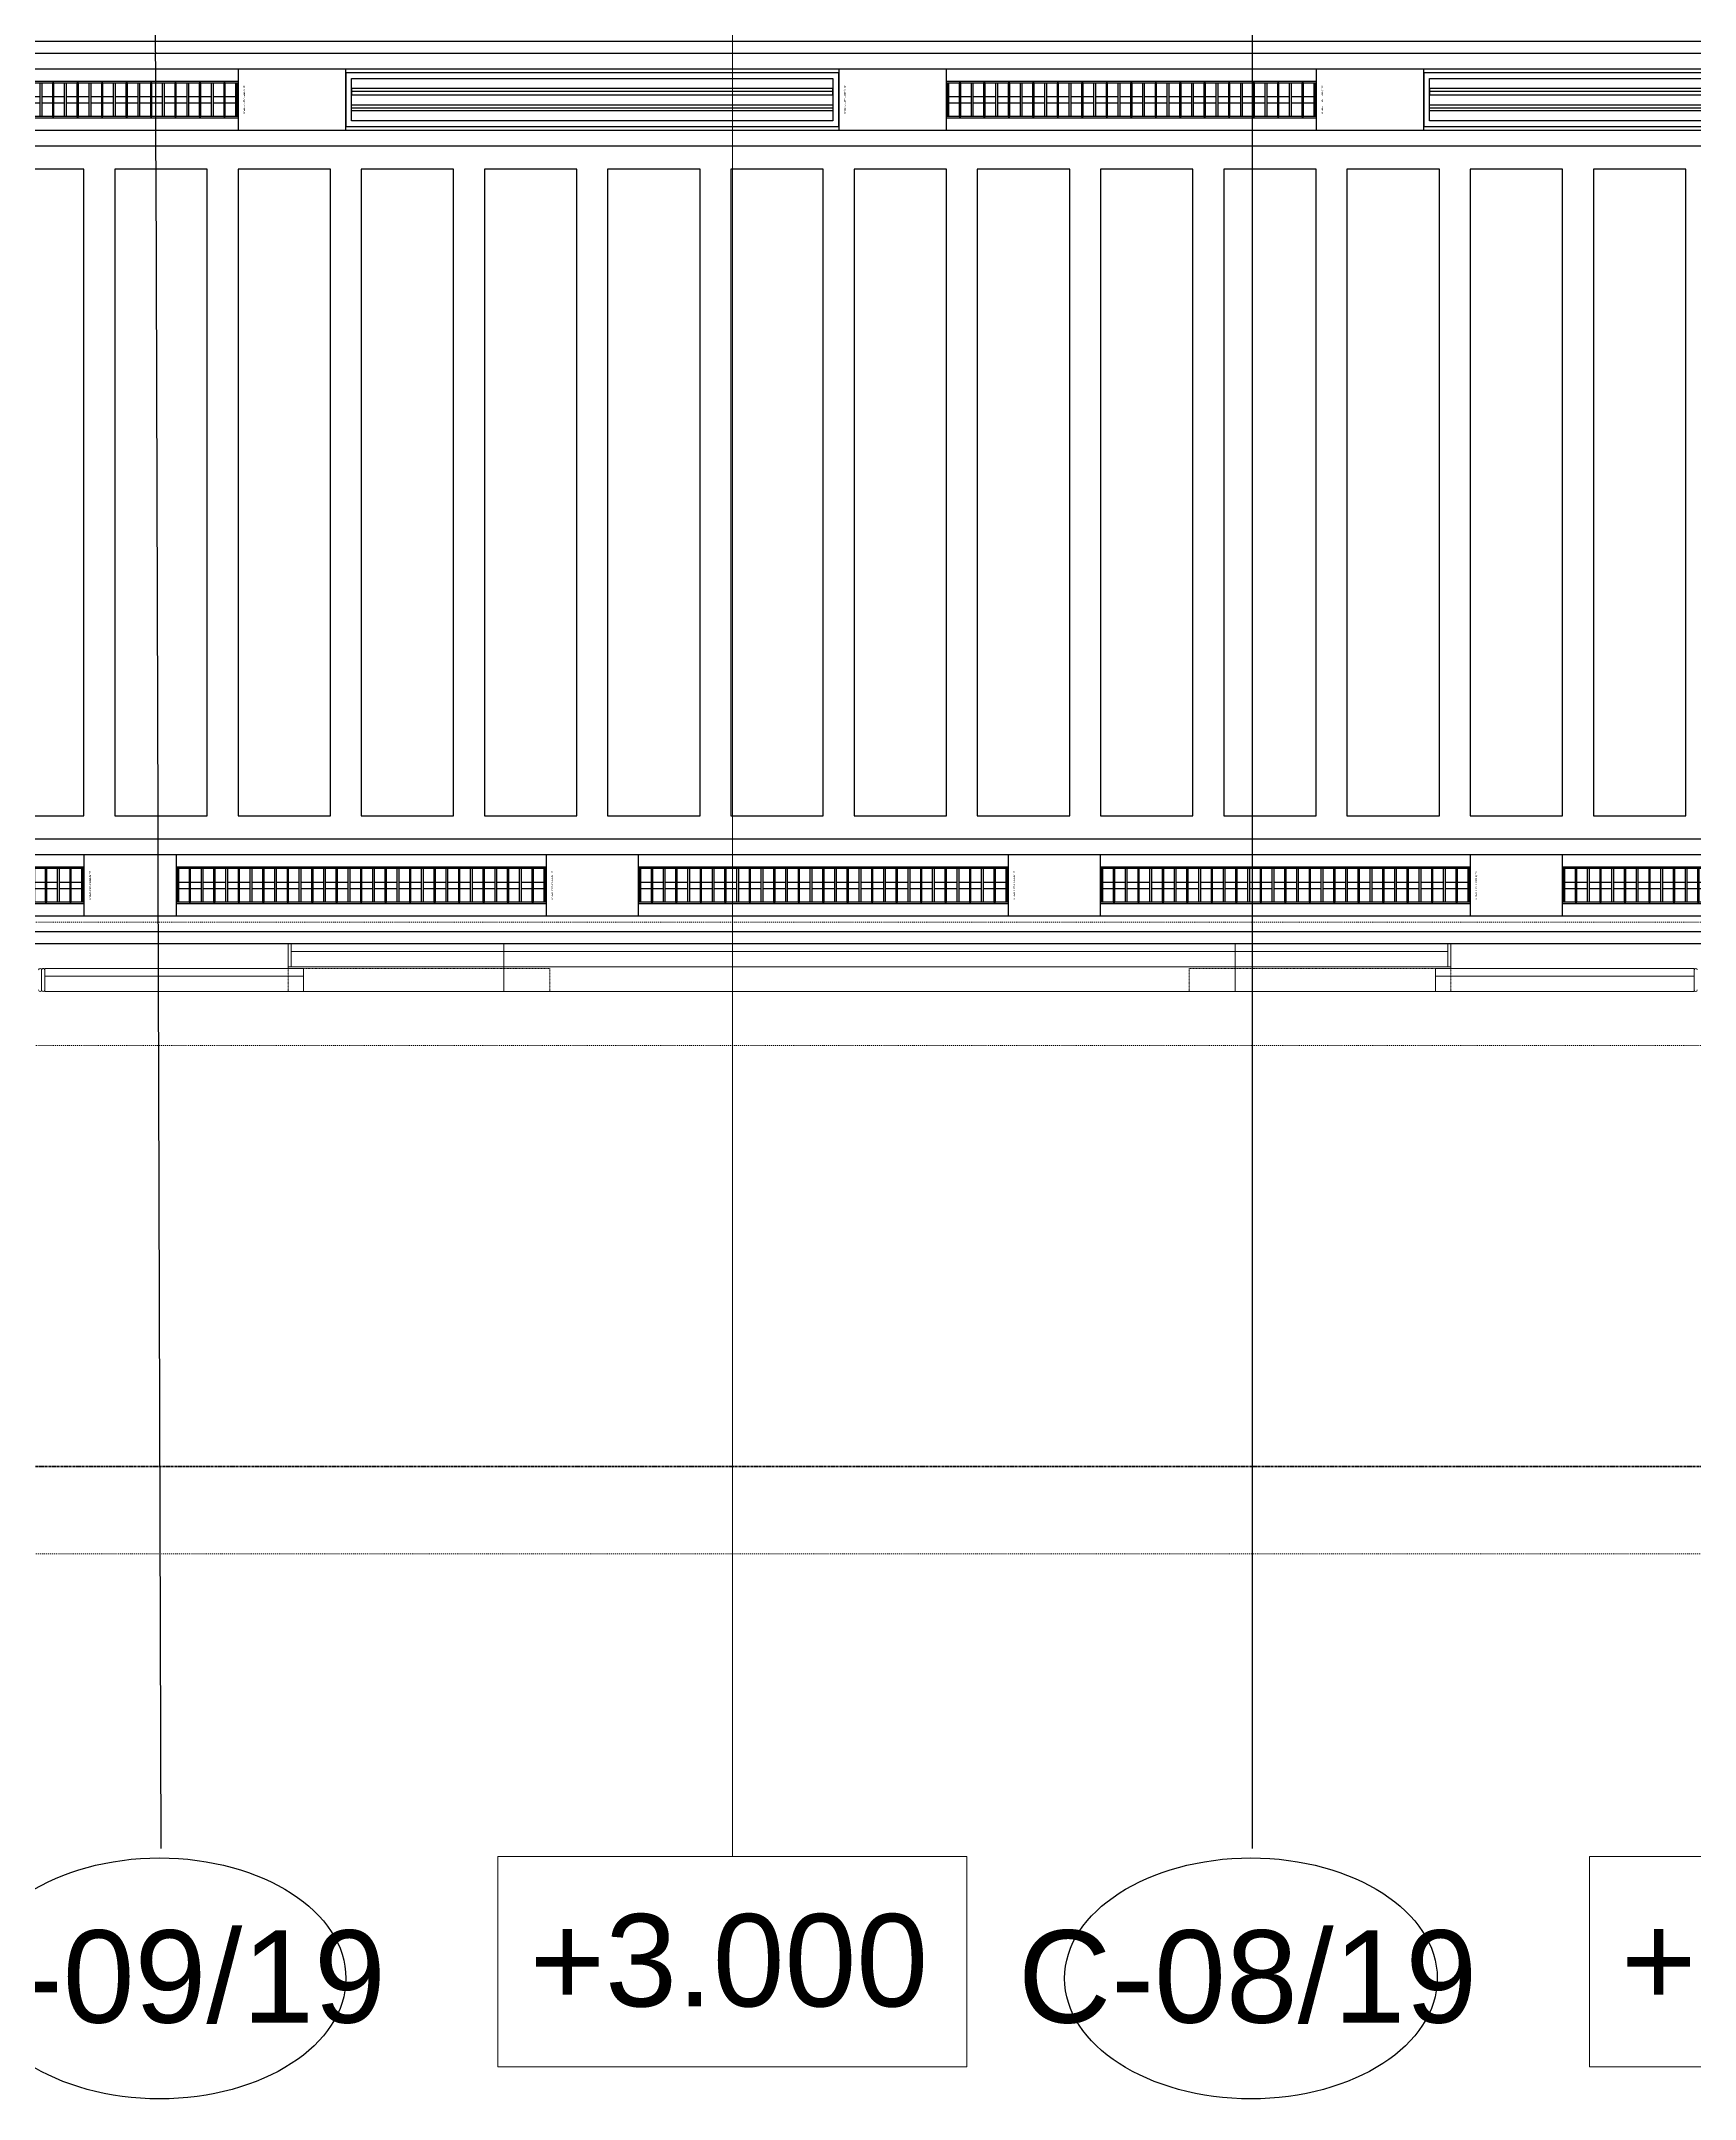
# Model space of a CAD drawing. Header units: millimetres. Extents: x -795739 to -715748, y -34378 to 22353.
# Drawn here: x -744371 to -739003, y -3650 to 3029 of the extents above; entities that cross this region are included whole.
import ezdxf
from ezdxf.enums import TextEntityAlignment as Align
from ezdxf.xclip import XClip

# ---------------------------------------------------------------- set-up
doc = ezdxf.new("R2010")
doc.units = ezdxf.units.MM
doc.header["$XCLIPFRAME"] = 0
for name, pattern in [('DASH', [6.35, 3.175, -3.175]), ('DPA_Grid _ Level 100', [10, 5.5, -1.6, 1.3, -1.6]), ('DPA_Hidden 500', [1.4, 0.8, -0.6])]:
    doc.linetypes.add(name, pattern=pattern)
for name, color, linetype in [('000 - WIPEOUT', 250, 'Continuous'), ('001 - ASCESSORIES', 251, 'Continuous'), ('008 - LIGHTING', 1, 'Continuous'), ('A04_TUBE SERIES', 2, 'Continuous'), ('A11_ALU.SOLID SHEET', 2, 'Continuous')]:
    doc.layers.add(name, color=color, linetype=linetype)
for name, color, linetype, lineweight in [('A-ANNO-NOTE', 3, 'Continuous', 25), ('A-GENM', 1, 'Continuous', 9), ('A-GENM-HDLN', 2, 'DPA_Hidden 500', 9), ('G-ANNO-SECL', 3, 'Continuous', 9), ('G-ANNO-TEXT', 3, 'Continuous', 9), ('Q-SPCQ', 2, 'Continuous', 9), ('Q-SPCQ-HDLN', 2, 'DASH', 9)]:
    doc.layers.add(name, color=color, linetype=linetype, lineweight=lineweight)
doc.styles.add('Arial_2', font='arial.ttf', dxfattribs={"height": 300})

# ---------------------------------------------------------------- blocks, each defined once
blk = doc.blocks.new('DPA_Speciality_PlatformScreenDoor - Length_135300-12767973-4282-01 ENLARGED LOWER PLATFORM LEVEL - REFLECTED CEILING PLAN - SHEET 3')
at = {"layer": 'A-GENM'}
for p, q in [((22462.5, -250), (22264.7, -250)), ((22264.7, -250), (22462.5, -250)), ((22357.5, -250), (22267.5, -250)), ((22267.5, -250), (22357.5, -250)), ((22367.5, -250), (22457.5, -250)), ((22457.5, -250), (22367.5, -250)), ((26837.5, -250), (27035.3, -250)), ((27035.3, -250), (26837.5, -250)), ((26932.5, -250), (26842.5, -250)), ((26842.5, -250), (26932.5, -250)), ((26942.5, -250), (27032.5, -250)), ((27032.5, -250), (26942.5, -250)), ((23015.3, -330), (23139.1, -330)), ((23025.9, -330), (23079, -330)), ((23075.4, -330), (23128.5, -330)), ((24615.3, -330), (24739.1, -330)), ((24625.9, -330), (24679, -330)), ((24675.4, -330), (24728.5, -330))]:
    blk.add_line(p, q, dxfattribs=at)
at = {"layer": 'A-GENM-HDLN'}
for p, q in [((22762.5, -175), (22762.5, -250)), ((22762.5, -175), (23612.5, -175)), ((23612.5, -250), (23612.5, -175)), ((25687.5, -250), (25687.5, -175)), ((26537.5, -175), (25687.5, -175)), ((26537.5, -175), (26537.5, -250)), ((22762.5, -250), (23612.5, -250)), ((26537.5, -250), (25687.5, -250))]:
    blk.add_line(p, q, dxfattribs=at)
at = {"layer": 'Q-SPCQ', "linetype": 'DASH', "lineweight": 9}
blk.add_line((3946, 1650), (73451.3, 1650), dxfattribs=at)
at = {"layer": 'Q-SPCQ'}
for p, q in [((22812.5, -175), (21972.5, -175)), ((21972.5, -175), (22812.5, -175)), ((21972.5, -175), (21972.5, -225)), ((21972.5, -175), (21972.5, -225)), ((21972.5, -245), (21972.5, -180)), ((21972.5, -180), (21972.5, -245)), ((22002.5, -175), (22782.5, -175)), ((22782.5, -175), (22002.5, -175)), ((22782.5, -175), (22002.5, -175)), ((22002.5, -175), (22782.5, -175)), ((22762.5, -175), (23462.5, -175)), ((22812.5, -225), (22812.5, -175)), ((22812.5, -175), (22812.5, -225)), ((23462.5, -175), (23462.5, -330)), ((23462.5, -175), (25837.5, -175)), ((23462.5, -330), (23462.5, -175)), ((23462.5, -200), (23462.5, -175.9)), ((23462.5, -175.9), (23462.5, -200)), ((23462.5, -305), (23462.5, -200)), ((23462.5, -200), (23462.5, -305)), ((25837.5, -175), (25837.5, -330)), ((25837.5, -175), (26537.5, -175)), ((25837.5, -330), (25837.5, -175)), ((25837.5, -200), (25837.5, -175.9)), ((25837.5, -175.9), (25837.5, -200)), ((25837.5, -305), (25837.5, -200)), ((25837.5, -200), (25837.5, -305)), ((26487.5, -175), (27327.5, -175)), ((27327.5, -175), (26487.5, -175)), ((26487.5, -175), (26487.5, -225)), ((26487.5, -225), (26487.5, -175)), ((27297.5, -175), (26517.5, -175)), ((26517.5, -175), (27297.5, -175)), ((26517.5, -175), (27297.5, -175)), ((27297.5, -175), (26517.5, -175)), ((27327.5, -225), (27327.5, -175)), ((27327.5, -225), (27327.5, -175)), ((27327.5, -180), (27327.5, -245)), ((27327.5, -245), (27327.5, -180)), ((27337.5, -245), (27337.5, -180)), ((27337.5, -180), (27337.5, -245)), ((27337.5, -180), (27337.5, -245)), ((27337.5, -245), (27337.5, -180)), ((21972.5, -225), (22812.5, -225)), ((22812.5, -225), (21972.5, -225)), ((21972.5, -250), (21972.5, -225)), ((21972.5, -225), (21972.5, -250)), ((22812.5, -225), (21972.5, -225)), ((21972.5, -225), (21972.5, -250)), ((21972.5, -250), (21972.5, -225)), ((21972.5, -225), (22812.5, -225)), ((22812.5, -225), (21972.5, -225)), ((21972.5, -225), (22812.5, -225)), ((21972.5, -250), (22812.5, -250)), ((22812.5, -250), (21972.5, -250)), ((21972.5, -250), (22812.5, -250)), ((22812.5, -250), (21972.5, -250)), ((22782.5, -225), (22002.5, -225)), ((22002.5, -225), (22782.5, -225)), ((22002.5, -225), (22782.5, -225)), ((22782.5, -225), (22002.5, -225)), ((22762.5, -225), (22022.5, -225)), ((22022.5, -225), (22762.5, -225)), ((22762.5, -225), (22022.5, -225)), ((22022.5, -225), (22762.5, -225)), ((22762.5, -250), (22022.5, -250)), ((22022.5, -250), (22762.5, -250)), ((22762.5, -250), (22022.5, -250)), ((22022.5, -250), (22762.5, -250)), ((22762.5, -305), (22762.5, -250)), ((22762.5, -250), (22762.5, -330)), ((22772.5, -255), (22762.5, -255)), ((22762.5, -255), (22762.5, -330)), ((22762.5, -330), (22762.5, -255)), ((22762.5, -255), (22772.5, -255)), ((22772.5, -330), (22772.5, -255)), ((22772.5, -255), (22772.5, -330)), ((23462.5, -255), (22772.5, -255)), ((22772.5, -255), (23462.5, -255)), ((22772.5, -255), (22772.5, -305)), ((22772.5, -255), (22772.5, -305)), ((22812.5, -225), (22812.5, -250)), ((22812.5, -225), (22812.5, -250)), ((22812.5, -250), (22812.5, -225)), ((22812.5, -225), (22812.5, -250)), ((22822.5, -255), (23402.5, -255)), ((23402.5, -255), (22822.5, -255)), ((23412.5, -255), (22822.5, -255)), ((22822.5, -255), (23412.5, -255)), ((25837.5, -255), (23462.5, -255)), ((23462.5, -255), (25837.5, -255)), ((23462.5, -255), (23462.5, -305)), ((23462.5, -255), (23462.5, -305)), ((23462.5, -305), (23462.5, -255)), ((23462.5, -255), (23462.5, -305)), ((25787.5, -255), (23512.5, -255)), ((23512.5, -255), (25787.5, -255)), ((23522.5, -255), (25777.5, -255)), ((25777.5, -255), (23522.5, -255)), ((25837.5, -255), (26527.5, -255)), ((26527.5, -255), (25837.5, -255)), ((25837.5, -255), (25837.5, -305)), ((25837.5, -305), (25837.5, -255)), ((25837.5, -305), (25837.5, -255)), ((25837.5, -255), (25837.5, -305)), ((25887.5, -255), (26477.5, -255)), ((26477.5, -255), (25887.5, -255)), ((26477.5, -255), (25897.5, -255)), ((25897.5, -255), (26477.5, -255)), ((27327.5, -225), (26487.5, -225)), ((26487.5, -225), (27327.5, -225)), ((26487.5, -250), (26487.5, -225)), ((26487.5, -250), (26487.5, -225)), ((27327.5, -225), (26487.5, -225)), ((26487.5, -225), (26487.5, -250)), ((26487.5, -250), (26487.5, -225)), ((26487.5, -225), (27327.5, -225)), ((26487.5, -225), (27327.5, -225)), ((27327.5, -225), (26487.5, -225)), ((27327.5, -250), (26487.5, -250)), ((26487.5, -250), (27327.5, -250)), ((26487.5, -250), (27327.5, -250)), ((27327.5, -250), (26487.5, -250)), ((26517.5, -225), (27297.5, -225)), ((27297.5, -225), (26517.5, -225)), ((27297.5, -225), (26517.5, -225)), ((26517.5, -225), (27297.5, -225)), ((26527.5, -255), (26527.5, -330)), ((26537.5, -255), (26527.5, -255)), ((26527.5, -255), (26537.5, -255)), ((26527.5, -330), (26527.5, -255)), ((26527.5, -305), (26527.5, -255)), ((26527.5, -305), (26527.5, -255)), ((26537.5, -225), (27277.5, -225)), ((27277.5, -225), (26537.5, -225)), ((26537.5, -225), (27277.5, -225)), ((27277.5, -225), (26537.5, -225)), ((26537.5, -250), (27277.5, -250)), ((27277.5, -250), (26537.5, -250)), ((26537.5, -250), (27277.5, -250)), ((27277.5, -250), (26537.5, -250)), ((26537.5, -330), (26537.5, -250)), ((26537.5, -250), (26537.5, -305)), ((26537.5, -330), (26537.5, -255)), ((26537.5, -255), (26537.5, -330)), ((27327.5, -225), (27327.5, -250)), ((27327.5, -250), (27327.5, -225)), ((27327.5, -250), (27327.5, -225)), ((27327.5, -225), (27327.5, -250)), ((22762.5, -329.1), (22762.5, -305)), ((22762.5, -330), (23462.5, -330)), ((22762.5, -330), (22772.5, -330)), ((22772.5, -330), (22762.5, -330)), ((23462.5, -305), (22772.5, -305)), ((22772.5, -305), (23452.5, -305)), ((22772.5, -305), (22772.5, -330)), ((22772.5, -305), (22772.5, -330)), ((22772.5, -305), (23452.5, -305)), ((23452.5, -305), (22772.5, -305)), ((22772.5, -330), (22772.5, -305)), ((22772.5, -305), (22772.5, -330)), ((23462.5, -305), (22772.5, -305)), ((22772.5, -305), (23462.5, -305)), ((23452.5, -330), (22772.5, -330)), ((22772.5, -330), (23462.5, -330)), ((22772.5, -330), (23452.5, -330)), ((23452.5, -330), (22772.5, -330)), ((23402.5, -305), (22822.5, -305)), ((22822.5, -305), (23402.5, -305)), ((23402.5, -305), (22822.5, -305)), ((22822.5, -305), (23402.5, -305)), ((23412.5, -305), (22822.5, -305)), ((22822.5, -305), (23412.5, -305)), ((22822.5, -305), (23402.5, -305)), ((23402.5, -305), (22822.5, -305)), ((23402.5, -330), (22822.5, -330)), ((22822.5, -330), (23402.5, -330)), ((23402.5, -330), (22822.5, -330)), ((22822.5, -330), (23402.5, -330)), ((23452.5, -305), (23462.5, -305)), ((23462.5, -330), (23452.5, -330)), ((23462.5, -329.1), (23462.5, -305)), ((25837.5, -305), (23462.5, -305)), ((23462.5, -305), (23472.5, -305)), ((23462.5, -330), (23462.5, -305)), ((23462.5, -305), (23462.5, -330)), ((25837.5, -305), (23462.5, -305)), ((23462.5, -305), (25837.5, -305)), ((23462.5, -305), (23462.5, -329.1)), ((23462.5, -330), (23462.5, -305)), ((23462.5, -305), (23462.5, -330)), ((23462.5, -330), (25837.5, -330)), ((23472.5, -330), (23462.5, -330)), ((23462.5, -330), (25837.5, -330)), ((23472.5, -305), (25827.5, -305)), ((23472.5, -305), (25827.5, -305)), ((25827.5, -305), (23472.5, -305)), ((25827.5, -330), (23472.5, -330)), ((23472.5, -330), (25827.5, -330)), ((25827.5, -330), (23472.5, -330)), ((25787.5, -305), (23512.5, -305)), ((23512.5, -305), (25787.5, -305)), ((25777.5, -305), (23522.5, -305)), ((23522.5, -305), (25777.5, -305)), ((25777.5, -305), (23522.5, -305)), ((23522.5, -305), (25777.5, -305)), ((23522.5, -305), (25777.5, -305)), ((25777.5, -305), (23522.5, -305)), ((25777.5, -330), (23522.5, -330)), ((23522.5, -330), (25777.5, -330)), ((25777.5, -330), (23522.5, -330)), ((23522.5, -330), (25777.5, -330)), ((25827.5, -305), (25837.5, -305)), ((25837.5, -330), (25827.5, -330)), ((25837.5, -329.1), (25837.5, -305)), ((25837.5, -305), (25847.5, -305)), ((26527.5, -305), (25837.5, -305)), ((25837.5, -305), (25837.5, -330)), ((25837.5, -330), (25837.5, -305)), ((25837.5, -305), (26527.5, -305)), ((26527.5, -305), (25837.5, -305)), ((25837.5, -305), (25837.5, -329.1)), ((25837.5, -330), (25837.5, -305)), ((25837.5, -305), (25837.5, -330)), ((25837.5, -330), (26537.5, -330)), ((25837.5, -330), (26527.5, -330)), ((25847.5, -330), (25837.5, -330)), ((25847.5, -305), (26527.5, -305)), ((26527.5, -305), (25847.5, -305)), ((25847.5, -305), (26527.5, -305)), ((26527.5, -330), (25847.5, -330)), ((26527.5, -330), (25847.5, -330)), ((25847.5, -330), (26527.5, -330)), ((25887.5, -305), (26477.5, -305)), ((26477.5, -305), (25887.5, -305)), ((25897.5, -305), (26477.5, -305)), ((26477.5, -305), (25897.5, -305)), ((25897.5, -305), (26477.5, -305)), ((26477.5, -305), (25897.5, -305)), ((26477.5, -305), (25897.5, -305)), ((25897.5, -305), (26477.5, -305)), ((25897.5, -330), (26477.5, -330)), ((26477.5, -330), (25897.5, -330)), ((25897.5, -330), (26477.5, -330)), ((26477.5, -330), (25897.5, -330)), ((26527.5, -330), (26527.5, -305)), ((26527.5, -330), (26527.5, -305)), ((26527.5, -305), (26527.5, -330)), ((26527.5, -330), (26527.5, -305)), ((26527.5, -330), (26537.5, -330)), ((26537.5, -330), (26527.5, -330)), ((26537.5, -305), (26537.5, -329.1))]:
    blk.add_line(p, q, dxfattribs=at)
for centre, start, end in [((21967.5, -180), 0, 180), ((21967.5, -180), 0, 45), ((27332.5, -180), 0, 180), ((27332.5, -180), 135, 180), ((27332.5, -180), 60, 120), ((27332.5, -180), 360, 30), ((27342.5, -180), 0, 180), ((27342.5, -180), 150, 180), ((21967.5, -245), 180, 360), ((21967.5, -245), 330, 360), ((27332.5, -245), 180, 210), ((27332.5, -245), 180, 0), ((27332.5, -245), 240, 300), ((27332.5, -245), 330, 0), ((27342.5, -245), 180, 210), ((27342.5, -245), 180, 360)]:
    blk.add_arc(centre, 5, start, end, dxfattribs=at)
at = {"layer": 'Q-SPCQ-HDLN'}
for p, q in [((73451.3, 0), (3946, 0)), ((73451.3, -330), (3946, -330)), ((73451.3, -400), (3946, -400))]:
    blk.add_line(p, q, dxfattribs=at)
blk = doc.blocks.new('Ceiling Tags - Ceiling Tags-9510765-4282-01 ENLARGED LOWER PLATFORM LEVEL - REFLECTED CEILING PLAN - SHEET 3')
at = {"layer": 'A-ANNO-NOTE'}
blk.add_ellipse((0, 0), major_axis=(6.049, 0), ratio=0.646436, dxfattribs=at)
blk = doc.blocks.new('*U666')
at = {"color": 1}
blk.add_wipeout([(600, -60), (-600, -60), (-600, 60), (600, 60)], dxfattribs=at).dxf.layer = '000 - WIPEOUT'
at = {"layer": '001 - ASCESSORIES', "color": 0}
blk.add_lwpolyline([(600, -60), (-600, -60), (-600, 60), (600, 60)], close=True, dxfattribs=at)
at = {"layer": '001 - ASCESSORIES'}
for points in [[(-593.5, -55), (-598.5, -55), (-598.5, 55), (-593.5, 55)], [(595, -55), (-595, -55), (-595, 55), (595, 55)], [(-558.8, -55), (-553.8, -55), (-553.8, 55), (-558.8, 55)], [(-514, -55), (-519, -55), (-519, 55), (-514, 55)], [(-479.3, -55), (-474.3, -55), (-474.3, 55), (-479.3, 55)], [(-434.6, -55), (-439.6, -55), (-439.6, 55), (-434.6, 55)], [(-399.8, -55), (-394.8, -55), (-394.8, 55), (-399.8, 55)], [(-355.1, -55), (-360.1, -55), (-360.1, 55), (-355.1, 55)], [(-320.4, -55), (-315.4, -55), (-315.4, 55), (-320.4, 55)], [(-275.6, -55), (-280.6, -55), (-280.6, 55), (-275.6, 55)], [(-240.9, -55), (-235.9, -55), (-235.9, 55), (-240.9, 55)], [(-196.2, -55), (-201.2, -55), (-201.2, 55), (-196.2, 55)], [(-161.4, -55), (-156.4, -55), (-156.4, 55), (-161.4, 55)], [(-116.7, -55), (-121.7, -55), (-121.7, 55), (-116.7, 55)], [(-82, -55), (-77, -55), (-77, 55), (-82, 55)], [(-37.2, -55), (-42.2, -55), (-42.2, 55), (-37.2, 55)], [(-2.5, -55), (2.5, -55), (2.5, 55), (-2.5, 55)], [(42.2, -55), (37.2, -55), (37.2, 55), (42.2, 55)], [(77, -55), (82, -55), (82, 55), (77, 55)], [(121.7, -55), (116.7, -55), (116.7, 55), (121.7, 55)], [(156.4, -55), (161.4, -55), (161.4, 55), (156.4, 55)], [(201.2, -55), (196.2, -55), (196.2, 55), (201.2, 55)], [(235.9, -55), (240.9, -55), (240.9, 55), (235.9, 55)], [(280.6, -55), (275.6, -55), (275.6, 55), (280.6, 55)], [(315.4, -55), (320.4, -55), (320.4, 55), (315.4, 55)], [(360.1, -55), (355.1, -55), (355.1, 55), (360.1, 55)], [(394.8, -55), (399.8, -55), (399.8, 55), (394.8, 55)], [(439.6, -55), (434.6, -55), (434.6, 55), (439.6, 55)], [(474.3, -55), (479.3, -55), (479.3, 55), (474.3, 55)], [(519, -55), (514, -55), (514, 55), (519, 55)], [(553.8, -55), (558.8, -55), (558.8, 55), (553.8, 55)], [(598.5, -55), (593.5, -55), (593.5, 55), (598.5, 55)]]:
    blk.add_lwpolyline(points, close=True, dxfattribs=at)
for points in [[(-593.5, 10), (-558.8, 10)], [(-553.8, 10), (-519, 10)], [(-514, 10), (-479.3, 10)], [(-474.3, 10), (-439.6, 10)], [(-434.6, 10), (-399.8, 10)], [(-394.8, 10), (-360.1, 10)], [(-355.1, 10), (-320.4, 10)], [(-315.4, 10), (-280.6, 10)], [(-275.6, 10), (-240.9, 10)], [(-235.9, 10), (-201.2, 10)], [(-196.2, 10), (-161.4, 10)], [(-156.4, 10), (-121.7, 10)], [(-116.7, 10), (-82, 10)], [(-77, 10), (-42.2, 10)], [(-37.2, 10), (-2.5, 10)], [(2.5, 10), (37.2, 10)], [(42.2, 10), (77, 10)], [(82, 10), (116.7, 10)], [(121.7, 10), (156.4, 10)], [(161.4, 10), (196.2, 10)], [(201.2, 10), (235.9, 10)], [(240.9, 10), (275.6, 10)], [(280.6, 10), (315.4, 10)], [(320.4, 10), (355.1, 10)], [(360.1, 10), (394.8, 10)], [(399.8, 10), (434.6, 10)], [(439.6, 10), (474.3, 10)], [(479.3, 10), (514, 10)], [(519, 10), (553.8, 10)], [(558.8, 10), (593.5, 10)], [(-593.5, -10), (-558.8, -10)], [(-553.8, -10), (-519, -10)], [(-514, -10), (-479.3, -10)], [(-474.3, -10), (-439.6, -10)], [(-434.6, -10), (-399.8, -10)], [(-394.8, -10), (-360.1, -10)], [(-355.1, -10), (-320.4, -10)], [(-315.4, -10), (-280.6, -10)], [(-275.6, -10), (-240.9, -10)], [(-235.9, -10), (-201.2, -10)], [(-196.2, -10), (-161.4, -10)], [(-156.4, -10), (-121.7, -10)], [(-116.7, -10), (-82, -10)], [(-77, -10), (-42.2, -10)], [(-37.2, -10), (-2.5, -10)], [(2.5, -10), (37.2, -10)], [(42.2, -10), (77, -10)], [(82, -10), (116.7, -10)], [(121.7, -10), (156.4, -10)], [(161.4, -10), (196.2, -10)], [(201.2, -10), (235.9, -10)], [(240.9, -10), (275.6, -10)], [(280.6, -10), (315.4, -10)], [(320.4, -10), (355.1, -10)], [(360.1, -10), (394.8, -10)], [(399.8, -10), (434.6, -10)], [(439.6, -10), (474.3, -10)], [(479.3, -10), (514, -10)], [(519, -10), (553.8, -10)], [(558.8, -10), (593.5, -10)]]:
    blk.add_lwpolyline(points, dxfattribs=at)
blk = doc.blocks.new('*U925')
blk.add_attdef('EXTR.OVL-LENGTH_', (-25, -59.1), '', height=5)
blk.add_wipeout([(-25, 0), (25, 0), (25, 67400), (-25, 67400)]).dxf.layer = '000 - WIPEOUT'
at = {"layer": 'A04_TUBE SERIES', "color": 0}
blk.add_lwpolyline([(-25, 0), (25, 0), (25, 67400), (-25, 67400)], close=True, dxfattribs=at)
blk = doc.blocks.new('*U668')
at = {"layer": '001 - ASCESSORIES', "color": 0, "linetype": 'ByBlock'}
blk.add_lwpolyline([(800, 87.5), (-800, 87.5), (-800, -87.5), (800, -87.5)], close=True, dxfattribs=at)
at = {"layer": '001 - ASCESSORIES', "linetype": 'ByBlock'}
for points in [[(-781.5, 69), (781.5, 69), (781.5, -69), (-781.5, -69)], [(781.5, 36.3), (-781.5, 36.3), (-781.5, 16.3), (781.5, 16.3)], [(-781.5, -16.3), (781.5, -16.3), (781.5, -36.3), (-781.5, -36.3)]]:
    blk.add_lwpolyline(points, close=True, dxfattribs=at)
for points in [[(781.5, 26.3), (-781.5, 26.3)], [(-781.5, -26.3), (781.5, -26.3)]]:
    blk.add_lwpolyline(points, dxfattribs=at)
blk = doc.blocks.new('*U926')
blk.add_attdef('EXTR.OVL-LENGTH_', (-25, -59.1), '', height=5)
blk.add_wipeout([(-25, 0), (25, 0), (25, 67400), (-25, 67400)]).dxf.layer = '000 - WIPEOUT'
at = {"layer": 'A04_TUBE SERIES', "color": 0}
blk.add_lwpolyline([(-25, 0), (25, 0), (25, 67400), (-25, 67400)], close=True, dxfattribs=at)
blk = doc.blocks.new('*U919')
at = {"layer": 'A11_ALU.SOLID SHEET', "color": 0}
blk.add_lwpolyline([(350, -98.8), (350, 98.8), (0, 98.8), (0, -98.8)], close=True, dxfattribs=at)
at = {"layer": 'Defpoints', "color": 250}
blk.add_point((0, 0), dxfattribs=at)
blk.add_text('AL.SHEET-HAT-TYPE-R', height=6, rotation=270, dxfattribs=at).set_placement((15, 0), align=Align.BOTTOM_CENTER)
blk = doc.blocks.new('*U920')
at = {"layer": 'A11_ALU.SOLID SHEET', "color": 0}
blk.add_lwpolyline([(300, -98.8), (300, 98.8), (0, 98.8), (0, -98.8)], close=True, dxfattribs=at)
at = {"layer": 'Defpoints', "color": 250}
blk.add_point((0, 0), dxfattribs=at)
blk.add_text('AL.SHEET-HAT-TYPE-R', height=6, rotation=270, dxfattribs=at).set_placement((15, 0), align=Align.BOTTOM_CENTER)
blk = doc.blocks.new('*U927')
blk.add_attdef('EXTR.OVL-LENGTH_', (-25, -59.1), '', height=5)
blk.add_wipeout([(-25, 0), (25, 0), (25, 67400), (-25, 67400)]).dxf.layer = '000 - WIPEOUT'
at = {"layer": 'A04_TUBE SERIES', "color": 0}
blk.add_lwpolyline([(-25, 0), (25, 0), (25, 67400), (-25, 67400)], close=True, dxfattribs=at)
blk = doc.blocks.new('*U928')
blk.add_attdef('EXTR.OVL-LENGTH_', (-25, -59.1), '', height=5)
blk.add_wipeout([(-25, 0), (25, 0), (25, 67400), (-25, 67400)]).dxf.layer = '000 - WIPEOUT'
at = {"layer": 'A04_TUBE SERIES', "color": 0}
blk.add_lwpolyline([(-25, 0), (25, 0), (25, 67400), (-25, 67400)], close=True, dxfattribs=at)
blk = doc.blocks.new('*U929')
at = {"color": 3}
for points in [[(-1050, -6450), (1050, -6450), (1050, -6750), (-1050, -6750)], [(-1050, -6850), (1050, -6850), (1050, -7150), (-1050, -7150)], [(-1050, -7250), (1050, -7250), (1050, -7550), (-1050, -7550)], [(-1050, -7650), (1050, -7650), (1050, -7950), (-1050, -7950)], [(-1050, -8050), (1050, -8050), (1050, -8350), (-1050, -8350)], [(-1050, -8450), (1050, -8450), (1050, -8750), (-1050, -8750)], [(-1050, -8850), (1050, -8850), (1050, -9150), (-1050, -9150)], [(-1050, -9250), (1050, -9250), (1050, -9550), (-1050, -9550)], [(-1050, -9650), (1050, -9650), (1050, -9950), (-1050, -9950)], [(-1050, -10050), (1050, -10050), (1050, -10350), (-1050, -10350)], [(-1050, -10450), (1050, -10450), (1050, -10750), (-1050, -10750)], [(-1050, -10850), (1050, -10850), (1050, -11150), (-1050, -11150)], [(-1050, -11250), (1050, -11250), (1050, -11550), (-1050, -11550)], [(-1050, -11650), (1050, -11650), (1050, -11950), (-1050, -11950)]]:
    blk.add_wipeout(points, dxfattribs=at).dxf.layer = '000 - WIPEOUT'
at = {"layer": 'A11_ALU.SOLID SHEET', "color": 0, "linetype": 'ByBlock'}
for points in [[(-1050, -6750), (1050, -6750), (1050, -6450), (-1050, -6450)], [(-1050, -7150), (1050, -7150), (1050, -6850), (-1050, -6850)], [(-1050, -7550), (1050, -7550), (1050, -7250), (-1050, -7250)], [(-1050, -7950), (1050, -7950), (1050, -7650), (-1050, -7650)], [(-1050, -8350), (1050, -8350), (1050, -8050), (-1050, -8050)], [(-1050, -8750), (1050, -8750), (1050, -8450), (-1050, -8450)], [(-1050, -9150), (1050, -9150), (1050, -8850), (-1050, -8850)], [(-1050, -9550), (1050, -9550), (1050, -9250), (-1050, -9250)], [(-1050, -9950), (1050, -9950), (1050, -9650), (-1050, -9650)], [(-1050, -10350), (1050, -10350), (1050, -10050), (-1050, -10050)], [(-1050, -10750), (1050, -10750), (1050, -10450), (-1050, -10450)], [(-1050, -11150), (1050, -11150), (1050, -10850), (-1050, -10850)], [(-1050, -11550), (1050, -11550), (1050, -11250), (-1050, -11250)], [(-1050, -11950), (1050, -11950), (1050, -11650), (-1050, -11650)]]:
    blk.add_lwpolyline(points, close=True, dxfattribs=at)
blk = doc.blocks.new('*U1025')
blk.add_lwpolyline([(-107450, -550), (27650, -550), (27650, -3480), (-107450, -3480)], close=True)
at = {"layer": '008 - LIGHTING'}
for p in [(2100, -740), (2100, -740), (2100, -740), (5600, -740), (5600, -740), (5600, -740)]:
    blk.add_blockref('*U668', p, dxfattribs=at)
at = {"layer": 'A11_ALU.SOLID SHEET', "color": 1}
for name, p in [('*U919', (950, -740)), ('*U919', (2900, -740)), ('*U919', (4450, -740)), ('*U920', (450, -3290)), ('*U920', (1950, -3290)), ('*U920', (3450, -3290)), ('*U920', (4950, -3290))]:
    blk.add_blockref(name, p, dxfattribs=at)
at = {"layer": '008 - LIGHTING'}
for p in [(350, -740), (3850, -740), (-150, -3290), (1350, -3290), (2850, -3290), (4350, -3290), (5850, -3290)]:
    blk.add_blockref('*U666', p, dxfattribs=at)
at = {"layer": 'A04_TUBE SERIES', "linetype": 'ByBlock', "rotation": 270}
for name, p in [('*U926', (-39850, -615)), ('*U925', (-39850, -865)), ('*U928', (-39850, -3165)), ('*U927', (-39850, -3415))]:
    blk.add_blockref(name, p, dxfattribs=at)
at = {"layer": 'A11_ALU.SOLID SHEET', "linetype": 'ByBlock', "rotation": 90}
blk.add_blockref('*U929', (-6300, -2015), dxfattribs=at)
at = {"layer": '008 - LIGHTING'}
for p in [(350, -740), (3850, -740), (-150, -3290), (1350, -3290), (2850, -3290), (4350, -3290), (5850, -3290)]:
    blk.add_blockref('*U666', p, dxfattribs=at)
for p in [(350, -740), (3850, -740), (-150, -3290), (1350, -3290), (2850, -3290), (4350, -3290), (5850, -3290)]:
    blk.add_blockref('*U666', p, dxfattribs=at)
blk = doc.blocks.new('DPA_Speciality_PlatformScreenDoor - Length_135300-12767973-4180-01 LOWER PLATFORM LEVEL - REFLECTED CEILING PLAN')
at = {"layer": 'A-GENM'}
for p, q in [((22357.5, -250), (22267.5, -250)), ((22267.5, -250), (22357.5, -250)), ((22462.5, -250), (22272.4, -250)), ((22272.4, -250), (22462.5, -250)), ((22367.5, -250), (22457.5, -250)), ((22457.5, -250), (22367.5, -250)), ((26837.5, -250), (27027.6, -250)), ((27027.6, -250), (26837.5, -250)), ((26932.5, -250), (26842.5, -250)), ((26842.5, -250), (26932.5, -250)), ((26942.5, -250), (27032.5, -250)), ((27032.5, -250), (26942.5, -250)), ((23015.3, -330), (23139.1, -330)), ((23025.9, -330), (23079, -330)), ((23075.4, -330), (23128.5, -330)), ((24615.3, -330), (24739.1, -330)), ((24625.9, -330), (24679, -330)), ((24675.4, -330), (24728.5, -330))]:
    blk.add_line(p, q, dxfattribs=at)
at = {"layer": 'A-GENM-HDLN'}
for p, q in [((22762.5, -175), (22762.5, -250)), ((22762.5, -175), (23612.5, -175)), ((23612.5, -250), (23612.5, -175)), ((25687.5, -250), (25687.5, -175)), ((26537.5, -175), (25687.5, -175)), ((26537.5, -175), (26537.5, -250)), ((22762.5, -250), (23612.5, -250)), ((26537.5, -250), (25687.5, -250))]:
    blk.add_line(p, q, dxfattribs=at)
at = {"layer": 'Q-SPCQ', "linetype": 'DASH'}
blk.add_line((1000, 1650), (134300, 1650), dxfattribs=at)
at = {"layer": 'Q-SPCQ'}
for p, q in [((22812.5, -175), (21972.5, -175)), ((21972.5, -175), (22812.5, -175)), ((21972.5, -175), (21972.5, -225)), ((21972.5, -175), (21972.5, -225)), ((21972.5, -245), (21972.5, -180)), ((21972.5, -180), (21972.5, -245)), ((22002.5, -175), (22782.5, -175)), ((22782.5, -175), (22002.5, -175)), ((22782.5, -175), (22002.5, -175)), ((22002.5, -175), (22782.5, -175)), ((22762.5, -175), (23462.5, -175)), ((22812.5, -225), (22812.5, -175)), ((22812.5, -175), (22812.5, -225)), ((23462.5, -175), (23462.5, -330)), ((23462.5, -175), (25837.5, -175)), ((23462.5, -330), (23462.5, -175)), ((23462.5, -200), (23462.5, -187.5)), ((23462.5, -187.5), (23462.5, -200)), ((23462.5, -305), (23462.5, -200)), ((23462.5, -200), (23462.5, -305)), ((25837.5, -175), (25837.5, -330)), ((25837.5, -175), (26537.5, -175)), ((25837.5, -330), (25837.5, -175)), ((25837.5, -200), (25837.5, -187.5)), ((25837.5, -187.5), (25837.5, -200)), ((25837.5, -305), (25837.5, -200)), ((25837.5, -200), (25837.5, -305)), ((26487.5, -175), (27327.5, -175)), ((27327.5, -175), (26487.5, -175)), ((26487.5, -175), (26487.5, -225)), ((26487.5, -225), (26487.5, -175)), ((27297.5, -175), (26517.5, -175)), ((26517.5, -175), (27297.5, -175)), ((26517.5, -175), (27297.5, -175)), ((27297.5, -175), (26517.5, -175)), ((27327.5, -225), (27327.5, -175)), ((27327.5, -225), (27327.5, -175)), ((27327.5, -180), (27327.5, -245)), ((27327.5, -245), (27327.5, -180)), ((27337.5, -245), (27337.5, -180)), ((27337.5, -180), (27337.5, -245)), ((27337.5, -180), (27337.5, -245)), ((27337.5, -245), (27337.5, -180)), ((21972.5, -225), (22812.5, -225)), ((22812.5, -225), (21972.5, -225)), ((21972.5, -250), (21972.5, -225)), ((21972.5, -225), (21972.5, -250)), ((22812.5, -225), (21972.5, -225)), ((21972.5, -225), (21972.5, -250)), ((21972.5, -250), (21972.5, -225)), ((21972.5, -225), (22812.5, -225)), ((22812.5, -225), (21972.5, -225)), ((21972.5, -225), (22812.5, -225)), ((21972.5, -250), (22812.5, -250)), ((22812.5, -250), (21972.5, -250)), ((21972.5, -250), (22812.5, -250)), ((22812.5, -250), (21972.5, -250)), ((22782.5, -225), (22002.5, -225)), ((22002.5, -225), (22782.5, -225)), ((22002.5, -225), (22782.5, -225)), ((22782.5, -225), (22002.5, -225)), ((22762.5, -225), (22022.5, -225)), ((22022.5, -225), (22762.5, -225)), ((22762.5, -225), (22022.5, -225)), ((22022.5, -225), (22762.5, -225)), ((22762.5, -250), (22022.5, -250)), ((22022.5, -250), (22762.5, -250)), ((22762.5, -250), (22022.5, -250)), ((22022.5, -250), (22762.5, -250)), ((22762.5, -305), (22762.5, -250)), ((22762.5, -250), (22762.5, -330)), ((22772.5, -255), (22762.5, -255)), ((22762.5, -255), (22762.5, -330)), ((22762.5, -330), (22762.5, -255)), ((22762.5, -255), (22772.5, -255)), ((22772.5, -330), (22772.5, -255)), ((22772.5, -255), (22772.5, -330)), ((23462.5, -255), (22772.5, -255)), ((22772.5, -255), (23462.5, -255)), ((22772.5, -255), (22772.5, -305)), ((22772.5, -255), (22772.5, -305)), ((22812.5, -225), (22812.5, -250)), ((22812.5, -225), (22812.5, -250)), ((22812.5, -250), (22812.5, -225)), ((22812.5, -225), (22812.5, -250)), ((22822.5, -255), (23402.5, -255)), ((23402.5, -255), (22822.5, -255)), ((23412.5, -255), (22822.5, -255)), ((22822.5, -255), (23412.5, -255)), ((25837.5, -255), (23462.5, -255)), ((23462.5, -255), (25837.5, -255)), ((23462.5, -255), (23462.5, -305)), ((23462.5, -255), (23462.5, -305)), ((23462.5, -305), (23462.5, -255)), ((23462.5, -255), (23462.5, -305)), ((25787.5, -255), (23512.5, -255)), ((23512.5, -255), (25787.5, -255)), ((23522.5, -255), (25777.5, -255)), ((25777.5, -255), (23522.5, -255)), ((25837.5, -255), (26527.5, -255)), ((26527.5, -255), (25837.5, -255)), ((25837.5, -255), (25837.5, -305)), ((25837.5, -305), (25837.5, -255)), ((25837.5, -305), (25837.5, -255)), ((25837.5, -255), (25837.5, -305)), ((25887.5, -255), (26477.5, -255)), ((26477.5, -255), (25887.5, -255)), ((26477.5, -255), (25897.5, -255)), ((25897.5, -255), (26477.5, -255)), ((27327.5, -225), (26487.5, -225)), ((26487.5, -225), (27327.5, -225)), ((26487.5, -250), (26487.5, -225)), ((26487.5, -250), (26487.5, -225)), ((27327.5, -225), (26487.5, -225)), ((26487.5, -225), (26487.5, -250)), ((26487.5, -250), (26487.5, -225)), ((26487.5, -225), (27327.5, -225)), ((26487.5, -225), (27327.5, -225)), ((27327.5, -225), (26487.5, -225)), ((27327.5, -250), (26487.5, -250)), ((26487.5, -250), (27327.5, -250)), ((26487.5, -250), (27327.5, -250)), ((27327.5, -250), (26487.5, -250)), ((26517.5, -225), (27297.5, -225)), ((27297.5, -225), (26517.5, -225)), ((27297.5, -225), (26517.5, -225)), ((26517.5, -225), (27297.5, -225)), ((26527.5, -255), (26527.5, -330)), ((26537.5, -255), (26527.5, -255)), ((26527.5, -255), (26537.5, -255)), ((26527.5, -330), (26527.5, -255)), ((26527.5, -305), (26527.5, -255)), ((26527.5, -305), (26527.5, -255)), ((26537.5, -225), (27277.5, -225)), ((27277.5, -225), (26537.5, -225)), ((26537.5, -225), (27277.5, -225)), ((27277.5, -225), (26537.5, -225)), ((26537.5, -250), (27277.5, -250)), ((27277.5, -250), (26537.5, -250)), ((26537.5, -250), (27277.5, -250)), ((27277.5, -250), (26537.5, -250)), ((26537.5, -330), (26537.5, -250)), ((26537.5, -250), (26537.5, -305)), ((26537.5, -330), (26537.5, -255)), ((26537.5, -255), (26537.5, -330)), ((27327.5, -225), (27327.5, -250)), ((27327.5, -250), (27327.5, -225)), ((27327.5, -250), (27327.5, -225)), ((27327.5, -225), (27327.5, -250)), ((22762.5, -317.5), (22762.5, -305)), ((22762.5, -330), (23462.5, -330)), ((22762.5, -330), (22772.5, -330)), ((22772.5, -330), (22762.5, -330)), ((23462.5, -305), (22772.5, -305)), ((22772.5, -305), (23452.5, -305)), ((22772.5, -305), (22772.5, -330)), ((22772.5, -305), (22772.5, -330)), ((22772.5, -305), (23452.5, -305)), ((23452.5, -305), (22772.5, -305)), ((22772.5, -330), (22772.5, -305)), ((22772.5, -305), (22772.5, -330)), ((23462.5, -305), (22772.5, -305)), ((22772.5, -305), (23462.5, -305)), ((23452.5, -330), (22772.5, -330)), ((22772.5, -330), (23462.5, -330)), ((22772.5, -330), (23452.5, -330)), ((23452.5, -330), (22772.5, -330)), ((23402.5, -305), (22822.5, -305)), ((22822.5, -305), (23402.5, -305)), ((23402.5, -305), (22822.5, -305)), ((22822.5, -305), (23402.5, -305)), ((23412.5, -305), (22822.5, -305)), ((22822.5, -305), (23412.5, -305)), ((22822.5, -305), (23402.5, -305)), ((23402.5, -305), (22822.5, -305)), ((23402.5, -330), (22822.5, -330)), ((22822.5, -330), (23402.5, -330)), ((23402.5, -330), (22822.5, -330)), ((22822.5, -330), (23402.5, -330)), ((23452.5, -305), (23462.5, -305)), ((23462.5, -330), (23452.5, -330)), ((23462.5, -317.5), (23462.5, -305)), ((25837.5, -305), (23462.5, -305)), ((23462.5, -305), (23472.5, -305)), ((23462.5, -330), (23462.5, -305)), ((23462.5, -305), (23462.5, -330)), ((25837.5, -305), (23462.5, -305)), ((23462.5, -305), (25837.5, -305)), ((23462.5, -305), (23462.5, -317.5)), ((23462.5, -330), (23462.5, -305)), ((23462.5, -305), (23462.5, -330)), ((23462.5, -330), (25837.5, -330)), ((23472.5, -330), (23462.5, -330)), ((23462.5, -330), (25837.5, -330)), ((23472.5, -305), (25827.5, -305)), ((23472.5, -305), (25827.5, -305)), ((25827.5, -305), (23472.5, -305)), ((25827.5, -330), (23472.5, -330)), ((23472.5, -330), (25827.5, -330)), ((25827.5, -330), (23472.5, -330)), ((25787.5, -305), (23512.5, -305)), ((23512.5, -305), (25787.5, -305)), ((25777.5, -305), (23522.5, -305)), ((23522.5, -305), (25777.5, -305)), ((25777.5, -305), (23522.5, -305)), ((23522.5, -305), (25777.5, -305)), ((23522.5, -305), (25777.5, -305)), ((25777.5, -305), (23522.5, -305)), ((25777.5, -330), (23522.5, -330)), ((23522.5, -330), (25777.5, -330)), ((25777.5, -330), (23522.5, -330)), ((23522.5, -330), (25777.5, -330)), ((25827.5, -305), (25837.5, -305)), ((25837.5, -330), (25827.5, -330)), ((25837.5, -317.5), (25837.5, -305)), ((25837.5, -305), (25847.5, -305)), ((26527.5, -305), (25837.5, -305)), ((25837.5, -305), (25837.5, -330)), ((25837.5, -330), (25837.5, -305)), ((25837.5, -305), (26527.5, -305)), ((26527.5, -305), (25837.5, -305)), ((25837.5, -305), (25837.5, -317.5)), ((25837.5, -330), (25837.5, -305)), ((25837.5, -305), (25837.5, -330)), ((25837.5, -330), (26537.5, -330)), ((25837.5, -330), (26527.5, -330)), ((25847.5, -330), (25837.5, -330)), ((25847.5, -305), (26527.5, -305)), ((26527.5, -305), (25847.5, -305)), ((25847.5, -305), (26527.5, -305)), ((26527.5, -330), (25847.5, -330)), ((26527.5, -330), (25847.5, -330)), ((25847.5, -330), (26527.5, -330)), ((25887.5, -305), (26477.5, -305)), ((26477.5, -305), (25887.5, -305)), ((25897.5, -305), (26477.5, -305)), ((26477.5, -305), (25897.5, -305)), ((25897.5, -305), (26477.5, -305)), ((26477.5, -305), (25897.5, -305)), ((26477.5, -305), (25897.5, -305)), ((25897.5, -305), (26477.5, -305)), ((25897.5, -330), (26477.5, -330)), ((26477.5, -330), (25897.5, -330)), ((25897.5, -330), (26477.5, -330)), ((26477.5, -330), (25897.5, -330)), ((26527.5, -330), (26527.5, -305)), ((26527.5, -330), (26527.5, -305)), ((26527.5, -305), (26527.5, -330)), ((26527.5, -330), (26527.5, -305)), ((26527.5, -330), (26537.5, -330)), ((26537.5, -330), (26527.5, -330)), ((26537.5, -305), (26537.5, -317.5))]:
    blk.add_line(p, q, dxfattribs=at)
for centre, start, end in [((21967.5, -180), 0, 180), ((21967.5, -180), 0, 180), ((27332.5, -180), 360, 180), ((27332.5, -180), 0, 180), ((27342.5, -180), 0, 180), ((27342.5, -180), 0, 180), ((21967.5, -245), 180, 360), ((21967.5, -245), 180, 360), ((27332.5, -245), 180, 360), ((27332.5, -245), 180, 0), ((27342.5, -245), 180, 360), ((27342.5, -245), 180, 360)]:
    blk.add_arc(centre, 5, start, end, dxfattribs=at)
at = {"layer": 'Q-SPCQ-HDLN'}
for p, q in [((135200, 0), (-100, 0)), ((135200, -330), (-100, -330)), ((135200, -400), (-100, -400))]:
    blk.add_line(p, q, dxfattribs=at)
blk = doc.blocks.new('C-1-PP19-AR-4180-01-B_20250908-040939_EXDOWNLIGHT')
at = {"layer": 'Q-SPCQ', "rotation": 180}
blk.add_blockref('DPA_Speciality_PlatformScreenDoor - Length_135300-12767973-4180-01 LOWER PLATFORM LEVEL - REFLECTED CEILING PLAN', (27650, -3810), dxfattribs=at)

msp = doc.modelspace()

# ---------------------------------------------------------------- linework, layer by layer
at = {"layer": 'G-ANNO-SECL', "linetype": 'DPA_Grid _ Level 100', "lineweight": 50}
msp.add_line((-793928, -1598.3), (-718681.7, -1598.3), dxfattribs=at)
at = {"layer": 'G-ANNO-TEXT', "color": 10, "flags": 128}
for points in [[(-741366.1, -3546), (-742888.5, -3546), (-742888.5, -2863.6), (-741366.1, -2863.6)], [(-737823, -3546), (-739345.4, -3546), (-739345.4, -2863.6), (-737823, -2863.6)]]:
    msp.add_lwpolyline(points, close=True, dxfattribs=at)

# ---------------------------------------------------------------- block references
ref = msp.add_blockref('*U1025', (-744682.4, 3579))
XClip(ref).set_block_clipping_path([(-45801.3280238605, -9620.0077451947), (23704.0078937773, 10334.9999958097)])
at = {"layer": 'A-ANNO-NOTE', "xscale": 100, "yscale": 100, "zscale": 100}
for p in [(-743987, -3259.4), (-740444, -3259.4)]:
    msp.add_blockref('Ceiling Tags - Ceiling Tags-9510765-4282-01 ENLARGED LOWER PLATFORM LEVEL - REFLECTED CEILING PLAN - SHEET 3', p, dxfattribs=at)

# ---------------------------------------------------------------- texts
at = {"layer": 'A-ANNO-NOTE', "lineweight": 9, "char_height": 300, "width": 1835.864, "attachment_point": 1, "style": 'Arial_2'}
for s, insert in [('C-09/19', (-744743.4, -3103.2)), ('C-08/19', (-741200.4, -3103.2))]:
    msp.add_mtext(s, dxfattribs=dict(at, insert=insert))
at = {"layer": 'G-ANNO-TEXT', "color": 7, "char_height": 300, "width": 1595.358, "attachment_point": 1, "style": 'Arial_2'}
for insert in [(-742785.3, -3050.5), (-739242.2, -3050.5)]:
    msp.add_mtext('+3.000', dxfattribs=dict(at, insert=insert))

# ---------------------------------------------------------------- next in the draw order: linework, layer by layer
at = {"layer": 'A-ANNO-NOTE'}
for p, q in [((-744008.1, 5367.6), (-743982.9, -2837.4)), ((-740439.9, 4513.2), (-740439.9, -2837.4))]:
    msp.add_line(p, q, dxfattribs=at)
at = {"layer": 'G-ANNO-TEXT', "color": 10}
msp.add_line((-742127.3, 5043), (-742127.3, -2863.6), dxfattribs=at)

# ---------------------------------------------------------------- next in the draw order: block references
ref = msp.add_blockref('C-1-PP19-AR-4180-01-B_20250908-040939_EXDOWNLIGHT', (-744682.4, 3579))
XClip(ref).set_block_clipping_path([(-45801.3280238605, -9620.0077451947), (23704.0078937773, 10334.9999958097)])
at = {"layer": 'Q-SPCQ', "rotation": 180}
msp.add_blockref('DPA_Speciality_PlatformScreenDoor - Length_135300-12767973-4282-01 ENLARGED LOWER PLATFORM LEVEL - REFLECTED CEILING PLAN - SHEET 3', (-717032.4, -231), dxfattribs=at)

doc.saveas('drawing.dxf')
